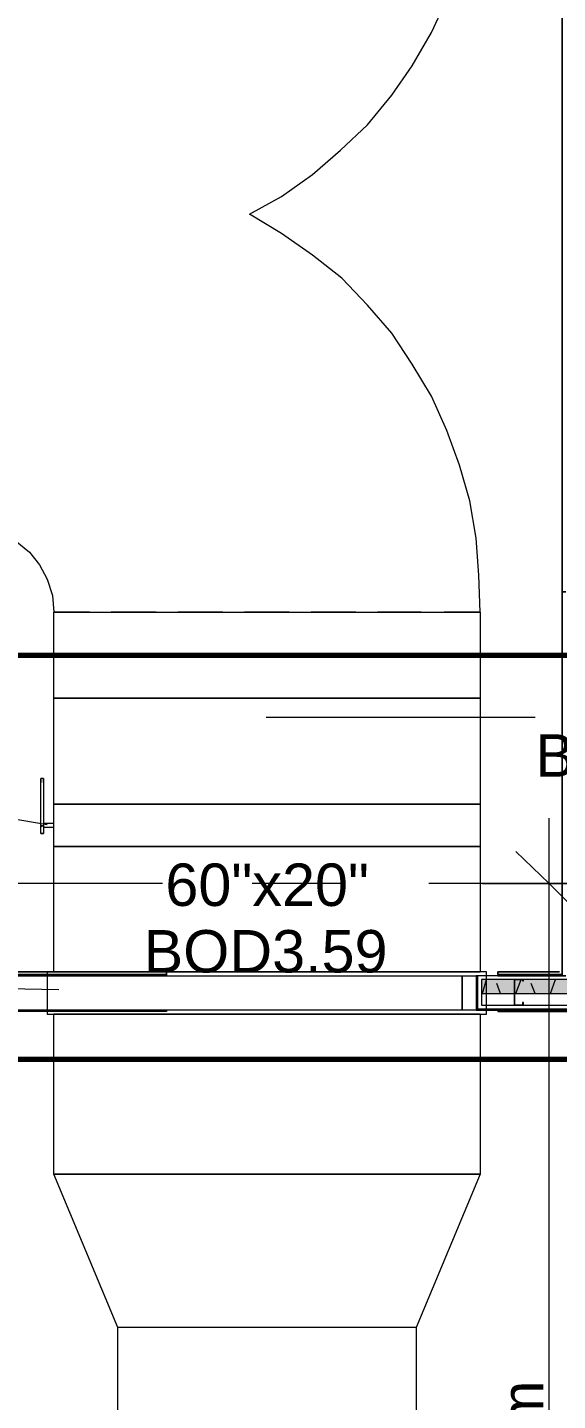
# Model space of a CAD drawing. Header units: metres. Extents: x -2 to 237, y -8 to 52.
# Drawn here: x 27.219 to 29.117, y 21.97 to 26.891 of the extents above; entities that cross this region are included whole.
import ezdxf

# ---------------------------------------------------------------- set-up
doc = ezdxf.new("R2010")
doc.units = ezdxf.units.M
doc.layers.add('HVAC - Ductos', color=5, linetype='Continuous', lineweight=0)
doc.layers.add('PDF2_Text', color=7, linetype='Continuous', lineweight=0)
doc.layers.add('PDF2_Geometry', color=7, linetype='Continuous', lineweight=0, true_color=0xaaaaaa)
doc.layers.add('PDF2_Solid Fills', color=7, linetype='Continuous', lineweight=0, true_color=0xffffff)
doc.styles.add('PDF Helvetica', font='')
doc.styles.get('PDF Helvetica').set_extended_font_data('Helvetica')

msp = doc.modelspace()

# ---------------------------------------------------------------- hatches: boundary and pattern name
at = {"layer": 'PDF2_Solid Fills', "lineweight": 0, "transparency": 33554559}
h = msp.add_hatch(color=256, dxfattribs=at)
h.paths.add_polyline_path([(26.9412, 23.4283), (26.9412, 23.4787), (26.8449, 23.4787), (26.8449, 23.4283)])
h.paths.add_polyline_path([(28.8445, 23.4787), (28.8445, 23.4283), (29.2068, 23.4283), (29.2068, 23.4787)])

# ---------------------------------------------------------------- linework, layer by layer
at = {"layer": 'HVAC - Ductos', "lineweight": 0}
for points in [[(27.175, 25.0518), (27.2256, 25.0106), (27.2622, 24.9647), (27.2897, 24.9142), (27.3081, 24.8546), (27.3127, 24.795), (28.8399, 24.795), (28.8353, 24.928), (28.8261, 25.061), (28.8032, 25.194), (28.7665, 25.3224), (28.7207, 25.4463), (28.6656, 25.57), (28.5968, 25.6847), (28.5234, 25.7948), (28.4363, 25.8957), (28.3446, 25.992), (28.2391, 26.0745), (28.129, 26.1525), (28.0144, 26.2213), (28.129, 26.2856), (28.2391, 26.3635), (28.34, 26.4506), (28.4363, 26.5424), (28.5234, 26.6479), (28.5968, 26.7533), (28.6656, 26.8726), (28.7207, 26.9918)], [(27.4411, 24.795), (27.3127, 24.795)], [(27.6795, 24.795), (27.519, 24.795)], [(27.9181, 24.795), (27.7575, 24.795)], [(28.1566, 24.795), (27.9961, 24.795)], [(28.395, 24.795), (28.2345, 24.795)], [(28.6289, 24.795), (28.473, 24.795)], [(28.8399, 24.795), (28.7115, 24.795)], [(28.074, 24.4189), (29.0371, 24.4189)], [(27.2897, 24.0337), (26.1569, 24.2263)], [(29.0876, 19.3832), (29.0876, 24.0566)], [(27.3127, 23.5063), (27.3127, 23.9557), (28.8399, 23.9557), (28.8399, 23.5063)], [(28.9683, 23.9374), (29.0876, 23.8227), (29.2068, 23.7034)], [(28.8491, 23.8227), (29.0876, 23.8227), (29.326, 23.8227)], [(27.331, 23.442), (25.4507, 23.4787)], [(27.3127, 23.5063), (28.8399, 23.5063), (27.3127, 23.5063)], [(28.8399, 23.3549), (27.3127, 23.3549), (28.8399, 23.3549)], [(28.8399, 23.3549), (28.8399, 22.7816), (27.3127, 22.7816), (27.3127, 23.3549)], [(28.6106, 22.2313), (27.542, 22.2313)]]:
    msp.add_lwpolyline(points, dxfattribs=at)
for points in [[(28.8399, 24.795), (28.8399, 24.4877), (27.3127, 24.4877), (27.3127, 24.795)], [(28.8628, 23.5063), (27.2897, 23.5063), (27.2897, 23.3549), (28.8628, 23.3549)], [(28.8399, 22.7816), (28.6106, 22.2313), (28.6106, 19.7913), (27.542, 19.7913), (27.542, 22.2313), (27.3127, 22.7816)]]:
    msp.add_lwpolyline(points, close=True, dxfattribs=at)
at = {"layer": 'HVAC - Ductos', "color": 5, "lineweight": 0}
msp.add_lwpolyline([(27.3127, 24.1071), (27.3127, 24.4877), (28.8399, 24.4877), (28.8399, 24.1071)], close=True, dxfattribs=at)
at = {"layer": 'PDF2_Geometry', "lineweight": 0}
for points in [[(29.1334, 33.3209), (29.1334, 24.8684), (29.1334, 23.4925), (28.8261, 23.4925), (28.8261, 23.3686), (29.2068, 23.3686), (30.1103, 23.3686), (30.1103, 23.4925), (29.2573, 23.4925), (29.2573, 24.8684), (29.3811, 24.8684), (30.1287, 24.8684), (30.1287, 25.1161), (29.3811, 25.1161), (29.3811, 33.3209)], [(28.9041, 23.4971), (29.1334, 23.4971), (29.1334, 24.8684), (29.1334, 23.4925), (29.1472, 23.4925), (29.1334, 23.4925), (29.1334, 24.8684), (29.1472, 24.8684), (29.1334, 24.8684), (29.1334, 24.9142), (29.1334, 24.8684), (29.1334, 31.0048), (29.1334, 24.8684), (29.1472, 24.8684), (29.1334, 24.8684)], [(27.7025, 23.8227), (26.4321, 23.8227)], [(28.34, 23.8227), (28.0235, 23.8227)], [(29.9268, 23.8227), (28.6564, 23.8227)], [(27.7163, 23.4971), (27.7163, 23.5017), (27.7163, 23.5063), (27.7163, 23.5017), (27.7163, 23.4971), (27.7163, 23.4925), (26.8449, 23.4925)], [(27.7163, 23.4971), (26.8449, 23.4971)], [(26.8449, 23.4971), (27.7163, 23.4971)], [(26.8449, 23.4925), (27.7163, 23.4925)], [(28.7757, 23.3686), (28.7757, 23.4925), (28.7757, 23.3686)], [(28.9041, 23.4971), (28.9041, 23.5017), (28.9041, 23.5063), (28.9041, 23.5017), (28.9041, 23.4971), (28.9041, 23.4925), (29.1334, 23.4925), (28.8307, 23.4925), (28.8307, 23.4787), (28.8261, 23.4787), (28.8261, 23.387), (28.8307, 23.387)], [(28.8307, 23.4787), (28.8307, 23.3732), (28.8261, 23.3732), (28.8261, 23.3686), (28.8307, 23.3686), (28.8307, 23.3732), (29.2068, 23.3732), (30.1103, 23.3732), (30.1103, 23.387), (30.1103, 23.4787)], [(29.2068, 23.4374), (29.2068, 23.4787), (29.1472, 23.4787), (29.1334, 23.4787), (28.8445, 23.4787), (28.8445, 23.387), (29.2068, 23.387), (29.2068, 23.4283), (29.2068, 23.387), (30.092, 23.387), (30.092, 23.4787), (29.8993, 23.4787)], [(29.1334, 23.4971), (28.9041, 23.4971)], [(29.0646, 23.4925), (28.9041, 23.4925), (29.1334, 23.4925)], [(28.8445, 23.4283), (28.9637, 23.4283), (29.2068, 23.4283)]]:
    msp.add_lwpolyline(points, dxfattribs=at)
at = {"layer": 'PDF2_Geometry', "color": 95, "lineweight": 70, "true_color": 0x4caf50}
msp.add_lwpolyline([(26.7764, 24.6417), (29.49, 24.6417), (29.49, 23.1917), (26.7764, 23.1917)], close=True, dxfattribs=at)
at = {"layer": 'PDF2_Geometry', "color": 1, "lineweight": 0}
for points in [[(27.2668, 24.1942), (27.2668, 24.1988), (27.2668, 24.1942)], [(27.276, 24.1988), (27.2668, 24.1988)], [(27.276, 24.1851), (27.276, 24.1896), (27.276, 24.1942), (27.276, 24.1988), (27.276, 24.1942), (27.276, 24.1896), (27.276, 24.1851), (27.276, 24.0291), (27.276, 24.0016), (27.2668, 24.0016), (27.276, 24.0016)], [(27.2668, 24.0016), (27.2668, 24.0291), (27.2668, 24.1851), (27.2668, 24.1896), (27.2668, 24.1942), (27.2668, 24.1988), (27.2668, 24.1942), (27.2668, 24.1896), (27.2668, 24.1851)], [(27.276, 24.1942), (27.276, 24.1988), (27.276, 24.1942)], [(27.2668, 24.0291), (27.2668, 24.0245), (27.2668, 24.0291)], [(27.276, 24.0291), (27.2668, 24.0291), (27.276, 24.0291)], [(27.3127, 24.0382), (27.276, 24.0382)], [(27.276, 24.0291), (27.276, 24.0245), (27.3127, 24.0245)]]:
    msp.add_lwpolyline(points, dxfattribs=at)
at = {"layer": 'PDF2_Geometry', "color": 5, "lineweight": 0}
msp.add_lwpolyline([(27.3127, 23.9557), (27.3127, 24.1071), (28.8399, 24.1071), (28.8399, 23.9557)], close=True, dxfattribs=at)
at = {"layer": 'PDF2_Geometry', "lineweight": 0}
for points in [[(27.7163, 23.5063), (26.854, 23.5063)], [(26.955, 23.3686), (26.955, 23.4925), (28.7757, 23.4925), (28.8261, 23.4925), (28.8261, 23.3686), (28.7757, 23.3686)], [(29.1242, 23.5063), (28.9041, 23.5063)], [(28.9959, 23.4787), (28.9637, 23.4787), (28.9637, 23.4741), (28.9637, 23.387), (28.9959, 23.387), (28.9959, 23.3962), (28.9913, 23.3962), (28.9913, 23.387), (28.9637, 23.387), (28.9637, 23.4741), (28.9637, 23.4787), (28.9913, 23.4787), (28.9913, 23.4741), (28.9959, 23.4741)], [(27.7163, 23.3686), (27.7163, 23.3641), (26.8449, 23.3641), (17.1266, 23.3641), (17.1312, 23.3686), (26.8449, 23.3686)], [(28.9041, 23.3641), (29.2068, 23.3641), (29.2756, 23.3641), (29.2756, 23.3686), (29.2068, 23.3686), (28.9041, 23.3686)]]:
    msp.add_lwpolyline(points, close=True, dxfattribs=at)
at = {"layer": 'PDF2_Geometry', "color": 254, "lineweight": 0, "true_color": 0xdddddd}
for points in [[(28.8491, 23.4283), (28.8628, 23.4787)], [(28.9683, 23.4283), (28.9867, 23.4787)], [(29.0922, 23.4283), (29.1105, 23.4787)], [(28.9133, 23.4283), (28.8995, 23.465)], [(29.0371, 23.4283), (29.0234, 23.465)]]:
    msp.add_lwpolyline(points, dxfattribs=at)

# ---------------------------------------------------------------- texts
at = {"layer": 'PDF2_Text', "lineweight": 0, "char_height": 0.15205, "attachment_point": 4, "style": 'PDF Helvetica'}
for s, insert in [('BOD3.59', (29.0382, 24.2806)), ('60"x20"', (27.7127, 23.8174)), ('BOD3.59', (27.6348, 23.5789))]:
    msp.add_mtext(s, dxfattribs=dict(at, insert=insert))
at = {"layer": 'PDF2_Text', "lineweight": 0, "insert": (28.9926, 21.4), "char_height": 0.15017, "attachment_point": 4, "rotation": 90, "style": 'PDF Helvetica'}
msp.add_mtext('4.19 m', dxfattribs=at)

doc.saveas('drawing.dxf')
